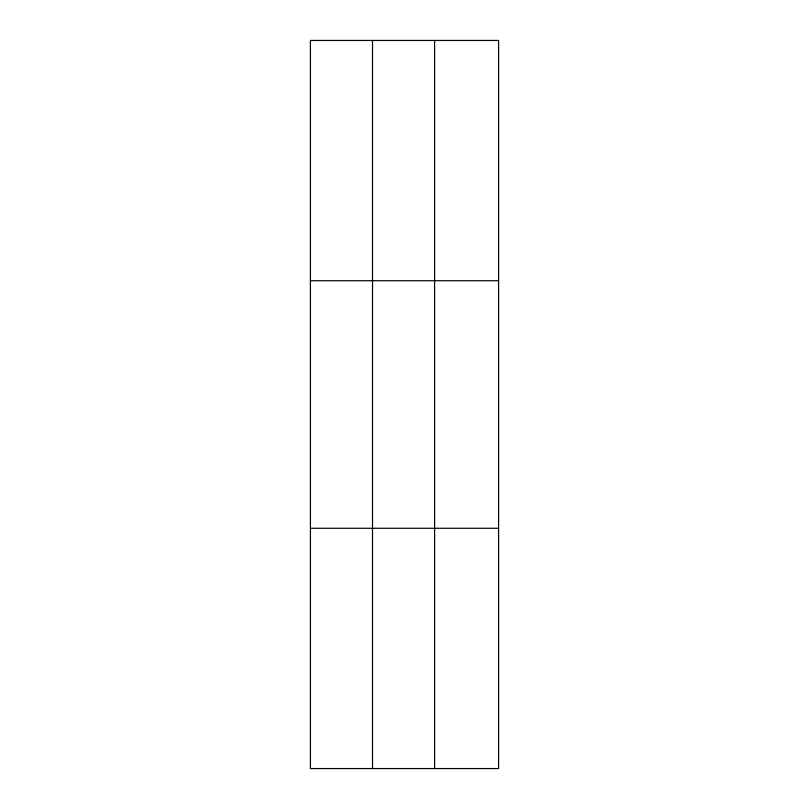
<?xml version="1.0" encoding="UTF-8"?>
<svg xmlns="http://www.w3.org/2000/svg" width="809" height="809" viewBox="0 0 809 809"><rect width="100%" height="100%" fill="white"/><g stroke="black" fill="none" stroke-linecap="round" stroke-linejoin="round"><path stroke-width="1.21" d="M372.514 40.45L372.514 768.55M434.605 40.45L434.605 768.55M310.413 280.723L498.587 280.723M310.413 528.277L498.587 528.277M498.587 40.45L498.587 768.55L310.413 768.55L310.413 40.45L498.587 40.45"/></g></svg>
